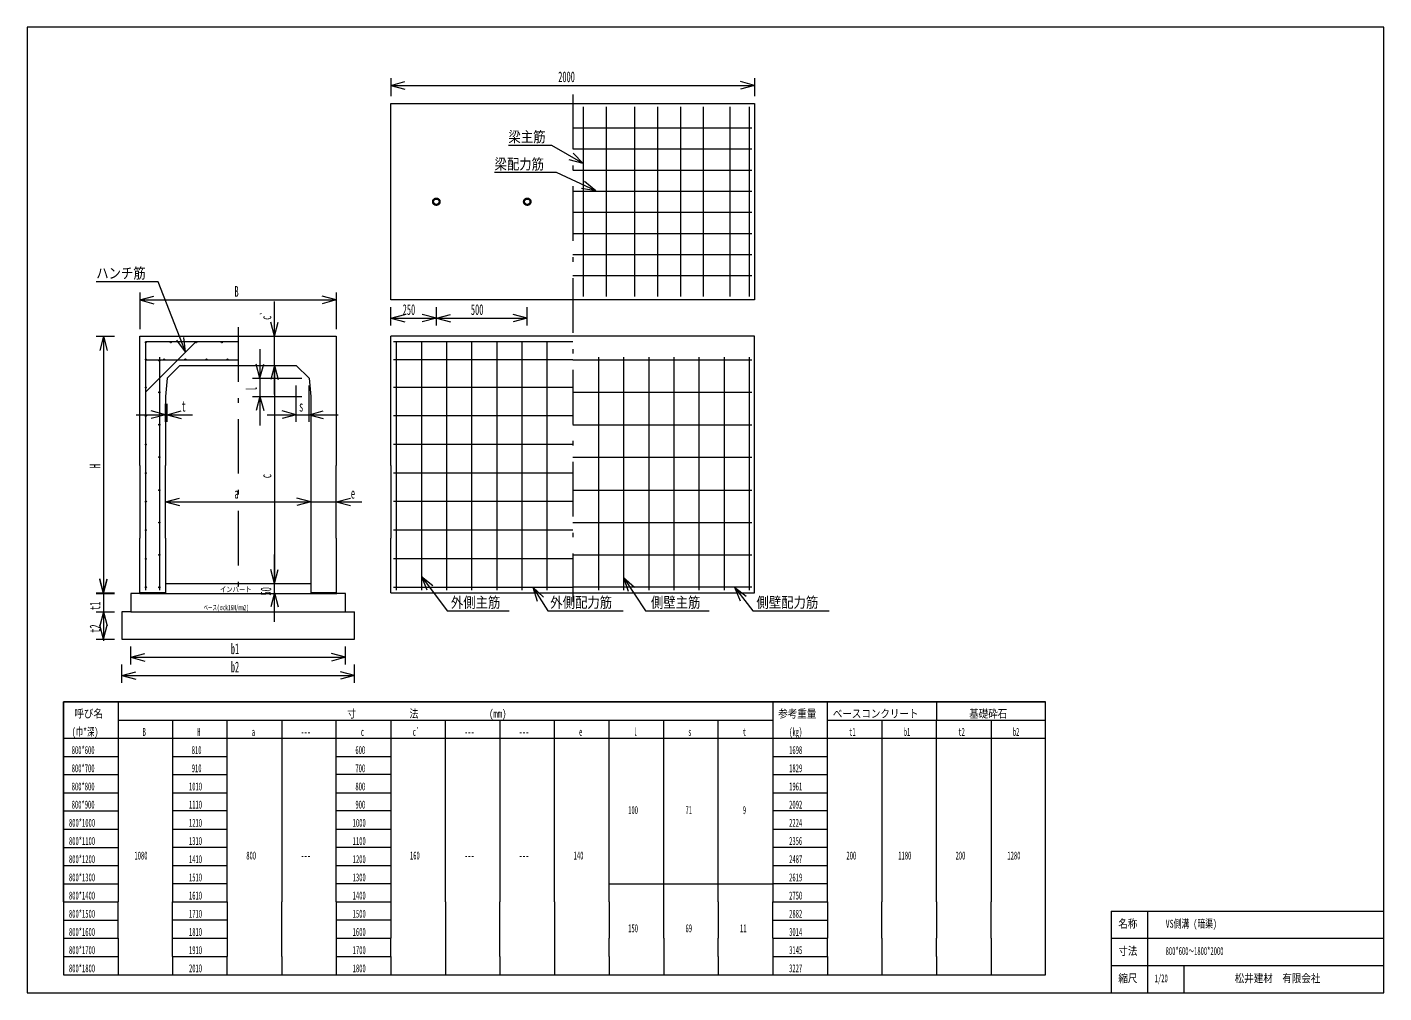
# Model space of a CAD drawing. Units: millimetres, scale not verified. Extents: x 255 to 7715, y 190 to 5500.
import ezdxf
from ezdxf.enums import TextEntityAlignment as Align

# ---------------------------------------------------------------- set-up
doc = ezdxf.new("R2010")
doc.units = ezdxf.units.MM
doc.header["$LTSCALE"] = 10
doc.linetypes.add('USER1', pattern=[50.5, 30, -9, 2.5, -9])
for name, color, linetype, lineweight in [('1', 7, 'Continuous', 18), ('10', 3, 'Continuous', 18), ('17', 7, 'Continuous', 18), ('18', 7, 'Continuous', 18)]:
    doc.layers.add(name, color=color, linetype=linetype, lineweight=lineweight)
doc.styles.add('ＭＳ ゴシック', font='')
doc.styles.get('ＭＳ ゴシック').set_extended_font_data('MS Gothic')

msp = doc.modelspace()

# ---------------------------------------------------------------- linework, layer by layer
at = {"layer": '1'}
for p, q in [((255, 5500), (255, 190)), ((7715, 5500), (255, 5500)), ((7715, 190), (7715, 5500)), ((2255, 5220), (2255, 5120)), ((2255, 5180), (2332.27, 5200.71)), ((2255, 5180), (4255, 5180)), ((2255, 5180), (2332.27, 5159.29)), ((4255, 5180), (4177.73, 5200.71)), ((4255, 5180), (4177.73, 5159.29)), ((4255, 5220), (4255, 5120)), ((2255, 5080), (4255, 5080)), ((2255, 4515), (2255, 5080)), ((4255, 5080), (4255, 4515)), ((2255, 4000), (2255, 4515)), ((4255, 4515), (4255, 4000)), ((975, 4100), (635, 4100)), ((875, 4040), (875, 3840)), ((1126.13, 3713.9), (975, 4100)), ((1955, 4040), (1955, 3840)), ((875, 4000), (952.27, 4020.71)), ((875, 4000), (1955, 4000)), ((875, 4000), (952.27, 3979.29)), ((1615, 3480), (1615, 3990.66)), ((1955, 4000), (1877.73, 4020.71)), ((1955, 4000), (1877.73, 3979.29)), ((4255, 4000), (2255, 4000)), ((2255, 3860), (2255, 3960)), ((2505, 3860), (2505, 3960)), ((2505, 3860), (2505, 3960)), ((3005, 3860), (3005, 3960)), ((2255, 3900), (2332.27, 3920.71)), ((2255, 3900), (2505, 3900)), ((2255, 3900), (2332.27, 3879.29)), ((2505, 3900), (2427.73, 3920.71)), ((2505, 3900), (2427.73, 3879.29)), ((2505, 3900), (2582.27, 3920.71)), ((2505, 3900), (3005, 3900)), ((2505, 3900), (2582.27, 3879.29)), ((3005, 3900), (2927.73, 3920.71)), ((3005, 3900), (2927.73, 3879.29)), ((1615, 3800), (1594.29, 3877.27)), ((1615, 3800), (1635.71, 3877.27)), ((635, 3800), (735, 3800)), ((675, 3800), (654.29, 3722.73)), ((675, 3800), (675, 2390)), ((675, 3800), (695.71, 3722.73)), ((875, 3800), (1955, 3800)), ((875, 3090), (875, 3800)), ((905, 3492), (1182.03, 3770)), ((1126.13, 3713.9), (1078.68, 3778.31)), ((1126.13, 3713.9), (1117.24, 3793.41)), ((1955, 3800), (1955, 3090)), ((4255, 3800), (2255, 3800)), ((2255, 3190), (2255, 3800)), ((4255, 3190), (4255, 3800)), ((1535, 3729), (1535, 3309)), ((1024.36, 3569), (1095, 3640)), ((1095, 3640), (1735, 3640)), ((1535, 3569), (1514.29, 3646.27)), ((1535, 3569), (1555.71, 3646.27)), ((1615, 3640), (1594.29, 3562.73)), ((1615, 3640), (1594.29, 3562.73)), ((1615, 3640), (1615, 2440)), ((1615, 3640), (1635.71, 3562.73)), ((1615, 3640), (1635.71, 3562.73)), ((1735, 3640), (1806, 3569)), ((1024.36, 3569), (1015, 3469)), ((1495, 3569), (1766, 3569)), ((1735, 3329), (1735, 3529)), ((1806, 3569), (1815, 3469)), ((1806, 3329), (1806, 3529)), ((1015, 3469), (1015, 3090)), ((1495, 3469), (1766, 3469)), ((1535, 3469), (1514.29, 3391.73)), ((1535, 3469), (1555.71, 3391.73)), ((1815, 3469), (1815, 3090)), ((855, 3369), (1164.19, 3369)), ((1015, 3369), (937.73, 3389.71)), ((1015, 3369), (937.73, 3348.29)), ((1015, 3329), (1015, 3429)), ((1024.36, 3329), (1024.36, 3429)), ((1024.36, 3369), (1101.63, 3389.71)), ((1024.36, 3369), (1101.63, 3348.29)), ((1575, 3369), (1966, 3369)), ((1735, 3369), (1657.73, 3389.71)), ((1735, 3369), (1657.73, 3348.29)), ((1806, 3369), (1883.27, 3389.71)), ((1806, 3369), (1883.27, 3348.29)), ((2255, 3090), (2255, 3190)), ((4255, 3090), (4255, 3190)), ((875, 3090), (875, 2790)), ((1015, 2790), (1015, 3090)), ((1815, 3090), (1815, 2790)), ((1955, 2790), (1955, 3090)), ((2255, 3090), (2255, 2790)), ((4255, 2790), (4255, 3090)), ((1015, 2890), (1092.27, 2910.71)), ((1815, 2890), (1737.73, 2910.71)), ((1815, 2890), (1737.73, 2910.71)), ((1955, 2890), (2032.27, 2910.71)), ((1015, 2890), (1815, 2890)), ((1015, 2890), (1092.27, 2869.29)), ((1655, 2890), (2095, 2890)), ((1815, 2890), (1737.73, 2869.29)), ((1815, 2890), (1737.73, 2869.29)), ((1955, 2890), (2032.27, 2869.29)), ((875, 2790), (875, 2690)), ((1015, 2690), (1015, 2790)), ((1815, 2790), (1815, 2690)), ((1955, 2690), (1955, 2790)), ((2255, 2790), (2255, 2690)), ((4255, 2690), (4255, 2790)), ((875, 2390), (875, 2690)), ((1015, 2690), (1015, 2390)), ((1815, 2690), (1815, 2390)), ((1955, 2690), (1955, 2390)), ((2255, 2390), (2255, 2690)), ((4255, 2390), (4255, 2690)), ((675, 2545), (675, 2125)), ((1615, 2230), (1615, 2600)), ((675, 2390), (654.29, 2467.27)), ((675, 2385), (654.29, 2462.27)), ((675, 2390), (695.71, 2467.27)), ((675, 2385), (695.71, 2462.27)), ((1615, 2440), (1594.29, 2517.27)), ((1615, 2440), (1594.29, 2517.27)), ((1615, 2440), (1635.71, 2517.27)), ((1615, 2440), (1635.71, 2517.27)), ((635, 2390), (735, 2390)), ((1015, 2390), (875, 2390)), ((1615, 2390), (1594.29, 2312.73)), ((1615, 2390), (1635.71, 2312.73)), ((1955, 2390), (1815, 2390)), ((2255, 2390), (4255, 2390)), ((635, 2385), (735, 2385)), ((635, 2285), (735, 2285)), ((635, 2285), (735, 2285)), ((675, 2285), (654.29, 2207.73)), ((675, 2285), (654.29, 2207.73)), ((675, 2285), (695.71, 2207.73)), ((675, 2285), (675, 2135)), ((675, 2285), (695.71, 2207.73)), ((675, 2135), (654.29, 2212.27)), ((675, 2135), (695.71, 2212.27)), ((635, 2135), (735, 2135)), ((825, 1995), (825, 2095)), ((2005, 1995), (2005, 2095)), ((825, 2035), (902.27, 2055.71)), ((825, 2035), (2005, 2035)), ((825, 2035), (902.27, 2014.29)), ((2005, 2035), (1927.73, 2055.71)), ((2005, 2035), (1927.73, 2014.29)), ((775, 1895), (775, 1995)), ((775, 1935), (852.27, 1955.71)), ((2055, 1935), (1977.73, 1955.71)), ((2055, 1895), (2055, 1995)), ((775, 1935), (2055, 1935)), ((775, 1935), (852.27, 1914.29)), ((2055, 1935), (1977.73, 1914.29)), ((455, 1790), (5855, 1790)), ((455, 690), (455, 1790)), ((455, 1790), (455, 290)), ((5855, 1790), (455, 1790)), ((755, 1790), (755, 690)), ((755, 1790), (755, 690)), ((4355, 1790), (4355, 690)), ((4655, 690), (4655, 1790)), ((5255, 1790), (5255, 1690)), ((5855, 690), (5855, 1790)), ((5855, 290), (5855, 1790)), ((755, 1690), (4355, 1690)), ((1055, 1690), (1055, 690)), ((1355, 690), (1355, 1690)), ((1655, 1690), (1655, 690)), ((1955, 690), (1955, 1690)), ((2255, 1690), (2255, 690)), ((2555, 690), (2555, 1690)), ((2855, 1690), (2855, 690)), ((3155, 690), (3155, 1690)), ((3455, 690), (3455, 1690)), ((3755, 690), (3755, 1690)), ((4055, 690), (4055, 1690)), ((4655, 1690), (5255, 1690)), ((4955, 1690), (4955, 690)), ((5255, 1690), (5855, 1690)), ((5255, 690), (5255, 1690)), ((5555, 1690), (5555, 690)), ((455, 1590), (5855, 1590)), ((455, 1590), (5855, 1590)), ((455, 1490), (755, 1490)), ((1055, 1490), (1355, 1490)), ((1955, 1490), (2255, 1490)), ((4355, 1490), (4655, 1490)), ((455, 1390), (755, 1390)), ((1055, 1390), (1355, 1390)), ((2255, 1390), (1955, 1390)), ((4355, 1390), (4655, 1390)), ((455, 1290), (755, 1290)), ((1055, 1290), (1355, 1290)), ((1955, 1290), (2255, 1290)), ((4355, 1290), (4655, 1290)), ((455, 1190), (755, 1190)), ((1355, 1190), (1055, 1190)), ((2255, 1190), (1955, 1190)), ((4655, 1190), (4355, 1190)), ((455, 1090), (755, 1090)), ((1055, 1090), (1355, 1090)), ((1955, 1090), (2255, 1090)), ((4355, 1090), (4655, 1090)), ((455, 990), (755, 990)), ((1355, 990), (1055, 990)), ((2255, 990), (1955, 990)), ((4655, 990), (4355, 990)), ((455, 890), (755, 890)), ((1055, 890), (1355, 890)), ((1955, 890), (2255, 890)), ((4355, 890), (4655, 890)), ((455, 790), (755, 790)), ((1355, 790), (1055, 790)), ((2255, 790), (1955, 790)), ((3455, 790), (3755, 790)), ((3755, 790), (4055, 790)), ((4055, 790), (4355, 790)), ((4655, 790), (4355, 790)), ((455, 690), (755, 690)), ((755, 490), (755, 690)), ((1055, 490), (1055, 690)), ((1055, 690), (1355, 690)), ((1355, 690), (1355, 490)), ((1655, 490), (1655, 690)), ((1955, 690), (1955, 490)), ((1955, 690), (2255, 690)), ((2255, 690), (2255, 490)), ((2555, 690), (2555, 490)), ((2855, 490), (2855, 690)), ((3155, 690), (3155, 490)), ((3455, 690), (3455, 490)), ((3755, 490), (3755, 690)), ((4055, 690), (4055, 490)), ((4355, 490), (4355, 690)), ((4355, 690), (4655, 690)), ((4655, 690), (4655, 490)), ((4955, 490), (4955, 690)), ((5255, 690), (5255, 490)), ((5555, 490), (5555, 690)), ((6215, 640), (7715, 640)), ((6215, 640), (6215, 190)), ((6415, 640), (6415, 190)), ((455, 590), (755, 590)), ((1355, 590), (1055, 590)), ((2255, 590), (1955, 590)), ((4355, 590), (4655, 590)), ((455, 490), (755, 490)), ((755, 490), (755, 390)), ((1055, 390), (1055, 490)), ((1055, 490), (1355, 490)), ((1355, 490), (1355, 390)), ((1655, 390), (1655, 490)), ((1955, 490), (1955, 390)), ((1955, 490), (2255, 490)), ((2255, 390), (2255, 490)), ((2555, 490), (2555, 390)), ((2855, 390), (2855, 490)), ((3155, 490), (3155, 390)), ((3455, 390), (3455, 490)), ((3755, 490), (3755, 390)), ((4055, 390), (4055, 490)), ((4355, 490), (4355, 390)), ((4355, 490), (4655, 490)), ((4655, 390), (4655, 490)), ((4955, 490), (4955, 390)), ((5255, 390), (5255, 490)), ((5555, 490), (5555, 390)), ((6215, 490), (7715, 490)), ((455, 390), (755, 390)), ((755, 390), (755, 290)), ((1055, 390), (1055, 290)), ((1055, 390), (1355, 390)), ((1355, 290), (1355, 390)), ((1655, 390), (1655, 290)), ((1955, 390), (1955, 290)), ((1955, 390), (2255, 390)), ((2255, 390), (2255, 290)), ((2555, 390), (2555, 290)), ((2855, 390), (2855, 290)), ((3155, 390), (3155, 290)), ((3455, 390), (3455, 290)), ((3755, 390), (3755, 290)), ((4055, 390), (4055, 290)), ((4355, 390), (4355, 290)), ((4355, 390), (4655, 390)), ((4655, 390), (4655, 290)), ((4955, 390), (4955, 290)), ((5255, 390), (5255, 290)), ((5555, 390), (5555, 290)), ((6215, 340), (7715, 340)), ((6615, 340), (6615, 190)), ((455, 290), (5855, 290)), ((255, 190), (7715, 190))]:
    msp.add_line(p, q, dxfattribs=at)
at = {"layer": '1', "linetype": 'USER1'}
for p, q in [((3255, 5130), (3255, 2340)), ((1415, 3850), (1415, 2340))]:
    msp.add_line(p, q, dxfattribs=at)
for centre, radius in [((2505, 4540), 20), ((2505, 4540), 15), ((3005, 4540), 20), ((3005, 4540), 15)]:
    msp.add_circle(centre, radius, dxfattribs=at)
at = {"layer": '10'}
for p, q in [((3313, 5062), (3313, 4018)), ((3439, 5062), (3439, 4018)), ((3595, 5062), (3595, 4018)), ((3721, 5062), (3721, 4018)), ((3847, 5062), (3847, 4018)), ((3973, 5062), (3973, 4018)), ((4119, 5062), (4119, 4018)), ((4225, 5062), (4225, 4018)), ((3255, 4946), (4240, 4946)), ((3140.11, 4850), (2901.55, 4850)), ((3313, 4750), (3140.11, 4850)), ((3255, 4830), (4240, 4830)), ((3313, 4750), (3256.48, 4806.61)), ((3165, 4700), (2825, 4700)), ((3381.81, 4600), (3165, 4700)), ((3313, 4750), (3235.74, 4770.77)), ((3255, 4714), (4240, 4714)), ((3381.81, 4600), (3320.31, 4651.17)), ((3255, 4598), (4240, 4598)), ((3381.81, 4600), (3302.97, 4613.56)), ((3255, 4482), (4240, 4482)), ((3255, 4366), (4240, 4366)), ((3255, 4250), (4240, 4250)), ((3255, 4134), (4240, 4134)), ((905, 3670), (1415, 3670)), ((825, 2285), (775, 2285)), ((775, 2285), (775, 2135)), ((2005, 2285), (2055, 2285)), ((2055, 2135), (2055, 2285)), ((775, 2135), (2055, 2135))]:
    msp.add_line(p, q, dxfattribs=at)
for centre in [(1009, 3673), (1125, 3673), (1241, 3673), (1357, 3673)]:
    msp.add_circle(centre, 3, dxfattribs=at)
at = {"layer": '17'}
for p, q in [((985, 2405), (985, 3685)), ((3255, 3670), (4240, 3670)), ((3397, 3685), (3397, 2405)), ((3535, 3685), (3535, 2405)), ((3673, 3685), (3673, 2405)), ((3811, 3685), (3811, 2405)), ((3949, 3685), (3949, 2405)), ((4087, 3685), (4087, 2405)), ((4225, 3685), (4225, 2405)), ((3255, 3492), (4240, 3492)), ((3255, 3314), (4240, 3314)), ((3255, 3136), (4240, 3136)), ((3255, 2954), (4240, 2954)), ((3255, 2776), (4240, 2776)), ((3255, 2598), (4240, 2598)), ((3535, 2473.94), (3655, 2290)), ((3535, 2473.94), (3594.56, 2420.54)), ((3535, 2473.94), (3559.88, 2397.91)), ((4240, 2420), (3255, 2420)), ((4145, 2420), (4245, 2290)), ((4145, 2420), (4208.53, 2371.38)), ((4145, 2420), (4175.7, 2346.13)), ((875, 2385), (825, 2385)), ((825, 2385), (825, 2285)), ((2005, 2385), (1955, 2385)), ((2005, 2285), (2005, 2385)), ((825, 2285), (2005, 2285)), ((3655, 2290), (4005, 2290)), ((4245, 2290), (4665, 2290))]:
    msp.add_line(p, q, dxfattribs=at)
for centre in [(982, 3667), (982, 3492), (982, 3314), (982, 3136), (982, 2954), (982, 2776), (982, 2598), (982, 2420)]:
    msp.add_circle(centre, 3, dxfattribs=at)
at = {"layer": '18'}
for p, q in [((1415, 3770), (905, 3770)), ((905, 3770), (905, 2405)), ((3255, 3770), (2270, 3770)), ((2285, 3770), (2285, 2405)), ((2423, 3770), (2423, 2405)), ((2561, 3770), (2561, 2405)), ((2699, 3770), (2699, 2405)), ((2837, 3770), (2837, 2405)), ((2975, 3770), (2975, 2405)), ((3113, 3770), (3113, 2405)), ((3255, 3670), (2270, 3670)), ((3255, 3519), (2270, 3519)), ((3255, 3362), (2270, 3362)), ((3255, 3205), (2270, 3205)), ((3255, 3048), (2270, 3048)), ((3255, 2891), (2270, 2891)), ((3255, 2734), (2270, 2734)), ((3255, 2577), (2270, 2577)), ((2423, 2480), (2565, 2290)), ((2423, 2480), (2485.85, 2430.5)), ((2423, 2480), (2452.67, 2405.71)), ((875, 2390), (875, 2385)), ((1015, 2440), (1815, 2440)), ((1955, 2385), (1955, 2390)), ((2270, 2420), (3255, 2420)), ((3035, 2420), (3117.31, 2290)), ((3035, 2420), (3093.83, 2365.79)), ((3035, 2420), (3058.84, 2343.64)), ((875, 2385), (1958.44, 2385)), ((2565, 2290), (2905, 2290)), ((3117.31, 2290), (3531.64, 2290))]:
    msp.add_line(p, q, dxfattribs=at)
for centre in [(908, 3767), (1045, 3767), (1185, 3767), (1325, 3767), (908, 3673), (908, 3519), (908, 3362), (908, 3205), (908, 3048), (908, 2891), (908, 2734), (908, 2577), (908, 2420)]:
    msp.add_circle(centre, 3, dxfattribs=at)

# ---------------------------------------------------------------- texts
at = {"layer": '1', "style": 'ＭＳ ゴシック'}
for s, height, width, p in [('2000', 58.65, 0.5, (3175, 5180)), ('ハンチ筋', 58.65, 0.85, (635, 4100)), ('B', 58.65, 0.5, (1395, 4000)), ('250', 58.65, 0.5, (2320, 3900)), ('500', 58.65, 0.5, (2695, 3900)), ('t', 58.65, 0.5, (1104.19, 3369)), ('s', 58.65, 0.5, (1750.5, 3369)), ('a', 58.65, 0.5, (1395, 2890)), ('e', 58.65, 0.5, (2035, 2890)), ('b1', 58.65, 0.5, (1375, 2035)), ('b2', 58.65, 0.5, (1375, 1935)), ('呼び名', 43.99, 0.85, (515, 1690)), ('寸\u3000\u3000    \u3000\u3000法\u3000        \u3000\u3000\u3000(mm)', 43.99, 0.8, (2015, 1690)), ('参考重量', 43.99, 0.85, (4385, 1690)), ('ベースコンクリート', 43.99, 0.85, (4685, 1690)), ('基礎砕石', 43.99, 0.85, (5435, 1690)), ('(巾*深)', 43.99, 0.65, (500, 1590)), ('B', 43.99, 0.5, (890, 1590)), ('H', 43.99, 0.5, (1190, 1590)), ('c`', 43.99, 0.5, (2375, 1590)), ('l', 43.99, 0.5, (3590, 1590)), ('t', 43.99, 0.5, (4190, 1590)), ('(kg)', 43.99, 0.5, (4445, 1590)), ('t1', 43.99, 0.5, (4775, 1590)), ('b1', 43.99, 0.5, (5075, 1590)), ('t2', 43.99, 0.5, (5375, 1590)), ('b2', 43.99, 0.5, (5675, 1590)), ('a', 43.99, 0.5, (1490, 1590)), ('---', 43.99, 0.5, (1760, 1590)), ('c', 43.99, 0.5, (2090, 1590)), ('---', 43.99, 0.5, (2660, 1590)), ('---', 43.99, 0.5, (2960, 1590)), ('e', 43.99, 0.5, (3290, 1590)), ('s', 43.99, 0.5, (3890, 1590)), ('800*600', 43.99, 0.5, (500, 1490)), ('810', 43.99, 0.5, (1160, 1490)), ('600', 43.99, 0.5, (2060, 1490)), ('1698', 43.99, 0.5, (4445, 1490)), ('800*700', 43.99, 0.5, (500, 1390)), ('910', 43.99, 0.5, (1160, 1390)), ('700', 43.99, 0.5, (2060, 1390)), ('1829', 43.99, 0.5, (4445, 1390)), ('800*800', 43.99, 0.5, (500, 1290)), ('1010', 43.99, 0.5, (1145, 1290)), ('800', 43.99, 0.5, (2060, 1290)), ('1961', 43.99, 0.5, (4445, 1290)), ('800*900', 43.99, 0.5, (500, 1190)), ('1110', 43.99, 0.5, (1145, 1190)), ('900', 43.99, 0.5, (2060, 1190)), ('100', 43.99, 0.5, (3560, 1160)), ('71', 43.99, 0.5, (3875, 1160)), ('9', 43.99, 0.5, (4190, 1160)), ('2092', 43.99, 0.5, (4445, 1190)), ('800*1000', 43.99, 0.5, (485, 1090)), ('1210', 43.99, 0.5, (1145, 1090)), ('1000', 43.99, 0.5, (2045, 1090)), ('2224', 43.99, 0.5, (4445, 1090)), ('800*1100', 43.99, 0.5, (485, 990)), ('1310', 43.99, 0.5, (1145, 990)), ('1100', 43.99, 0.5, (2045, 990)), ('2356', 43.99, 0.5, (4445, 990)), ('800*1200', 43.99, 0.5, (485, 890)), ('1080', 43.99, 0.5, (845, 910)), ('1410', 43.99, 0.5, (1145, 890)), ('800', 43.99, 0.5, (1460, 910)), ('---', 43.99, 0.5, (1760, 910)), ('1200', 43.99, 0.5, (2045, 890)), ('160', 43.99, 0.5, (2360, 910)), ('---', 43.99, 0.5, (2660, 910)), ('---', 43.99, 0.5, (2960, 910)), ('140', 43.99, 0.5, (3260, 910)), ('2487', 43.99, 0.5, (4445, 890)), ('200', 43.99, 0.5, (4760, 910)), ('1180', 43.99, 0.5, (5045, 910)), ('200', 43.99, 0.5, (5360, 910)), ('1280', 43.99, 0.5, (5645, 910)), ('800*1300', 43.99, 0.5, (485, 790)), ('1510', 43.99, 0.5, (1145, 790)), ('1300', 43.99, 0.5, (2045, 790)), ('2619', 43.99, 0.5, (4445, 790)), ('800*1400', 43.99, 0.5, (485, 690)), ('1610', 43.99, 0.5, (1145, 690)), ('1400', 43.99, 0.5, (2045, 690)), ('2750', 43.99, 0.5, (4445, 690)), ('800*1500', 43.99, 0.5, (485, 590)), ('1710', 43.99, 0.5, (1145, 590)), ('1500', 43.99, 0.5, (2045, 590)), ('2882', 43.99, 0.5, (4445, 590)), ('名称', 43.99, 0.85, (6255, 535)), ('VS側溝 (暗渠)', 43.99, 0.7, (6515, 535)), ('800*1600', 43.99, 0.5, (485, 490)), ('1810', 43.99, 0.5, (1145, 490)), ('1600', 43.99, 0.5, (2045, 490)), ('150', 43.99, 0.5, (3560, 510)), ('69', 43.99, 0.5, (3875, 510)), ('11', 43.99, 0.5, (4175, 510)), ('3014', 43.99, 0.5, (4445, 490)), ('800*1700', 43.99, 0.5, (485, 390)), ('寸法', 43.99, 0.85, (6255, 385)), ('1910', 43.99, 0.5, (1145, 390)), ('1700', 43.99, 0.5, (2045, 390)), ('3145', 43.99, 0.5, (4445, 390)), ('800*600～1800*2000', 43.99, 0.5, (6515, 385)), ('800*1800', 43.99, 0.5, (485, 290)), ('2010', 43.99, 0.5, (1145, 290)), ('1800', 43.99, 0.5, (2045, 290)), ('3227', 43.99, 0.5, (4445, 290)), ('縮尺', 43.99, 0.85, (6255, 235)), ('松井建材\u3000有限会社', 43.99, 0.85, (6895, 235)), ('1/20', 43.99, 0.5, (6455, 235))]:
    msp.add_text(s, height=height, dxfattribs=dict(at, width=width)).set_placement(p, align=Align.BOTTOM_LEFT)
at = {"layer": '1', "style": 'ＭＳ ゴシック', "width": 0.5}
for s, p in [('c`', (1615, 3890.66)), ('l', (1535, 3499)), ('H', (675, 3075)), ('c', (1615, 3020)), ('50', (1615, 2375)), ('t1', (675, 2295)), ('t2', (675, 2170))]:
    msp.add_text(s, height=58.65, rotation=90, dxfattribs=at).set_placement(p, align=Align.BOTTOM_LEFT)
at = {"layer": '10', "color": 7, "style": 'ＭＳ ゴシック', "width": 0.85}
for s, p in [('梁主筋', (2901.55, 4850)), ('梁配力筋', (2825, 4700))]:
    msp.add_text(s, height=58.65, dxfattribs=at).set_placement(p, align=Align.BOTTOM_LEFT)
at = {"layer": '17', "style": 'ＭＳ ゴシック'}
for s, height, width, p in [('ベース(σck16N/mm2)', 29.33, 0.6, (1225, 2285)), ('側壁主筋', 58.65, 0.85, (3685, 2290)), ('側壁配力筋', 58.65, 0.85, (4265, 2290))]:
    msp.add_text(s, height=height, dxfattribs=dict(at, width=width)).set_placement(p, align=Align.BOTTOM_LEFT)
at = {"layer": '18', "style": 'ＭＳ ゴシック', "width": 0.85}
for s, height, p in [('インバート', 29.33, (1315, 2385)), ('外側主筋', 58.65, (2585, 2290)), ('外側配力筋', 58.65, (3131.64, 2290))]:
    msp.add_text(s, height=height, dxfattribs=at).set_placement(p, align=Align.BOTTOM_LEFT)

doc.saveas('drawing.dxf')
